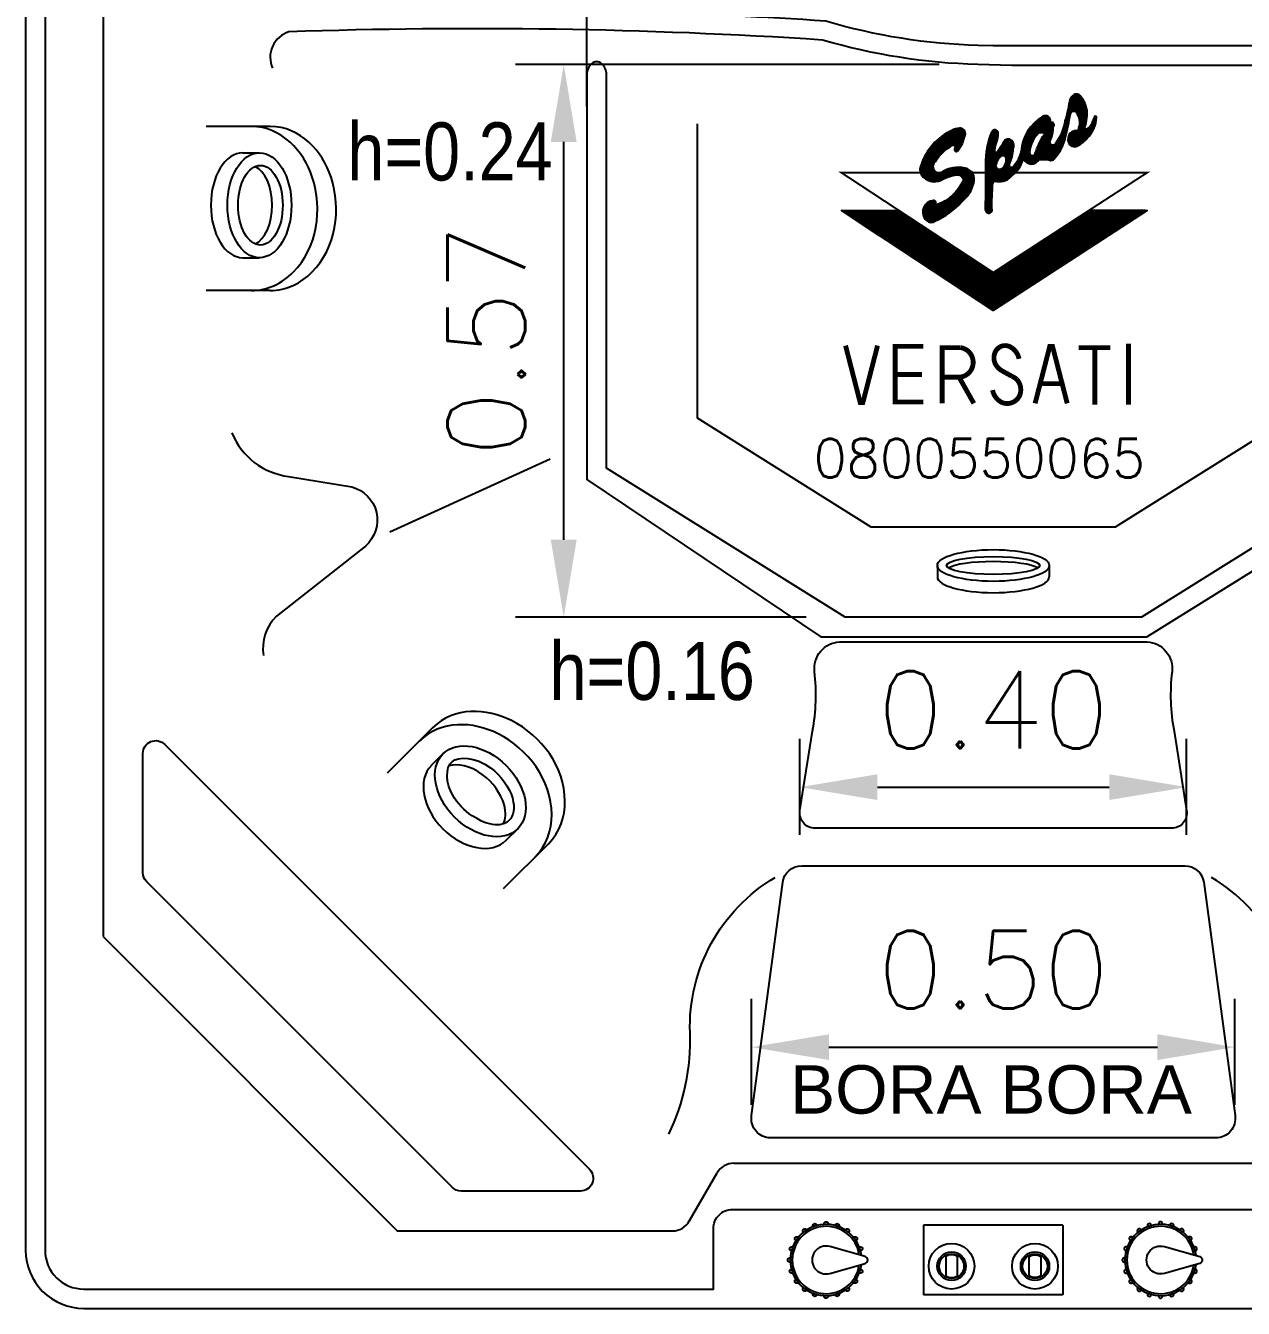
# Model space of a CAD drawing. Extents: x 6.27 to 9.01, y 0.21 to 4.87.
# Drawn here: x 6.656 to 7.915, y 2.198 to 3.523 of the extents above; entities that cross this region are included whole.
import ezdxf

# ---------------------------------------------------------------- set-up
doc = ezdxf.new("R2010")
doc.units = 0
doc.header["$MEASUREMENT"] = 0
doc.layers.get('0').update_dxf_attribs({"linetype": 'CONTINUOUS'})
doc.layers.get('DEFPOINTS').update_dxf_attribs({"linetype": 'CONTINUOUS'})
for name, color, linetype in [('COTAS', 1, 'CONTINUOUS'), ('LOGO', 7, 'CONTINUOUS'), ('SPA-BORA-BORA', 7, 'CONTINUOUS')]:
    doc.layers.add(name, color=color, linetype=linetype)
doc.styles.add('COTA', font='ROMANS.SHX', dxfattribs={"height": 0.08})
doc.dimstyles.new('COTA', dxfattribs={"dimtxt": 0.04, "dimasz": 0.08, "dimexe": 0.05, "dimexo": 0.04, "dimgap": 0.04, "dimtad": 1, "dimzin": 0, "dimtxsty": 'COTA', "dimcen": 0.05, "dimclrd": 256, "dimclre": 256, "dimclrt": 7, "dimaunit": 1, "dimazin": 3, "dimtfac": 1, "dimtix": 1, "dimtofl": 0, "dimtmove": 0, "dimatfit": 3, "dimtolj": 1, "dimtzin": 0})

# ---------------------------------------------------------------- blocks, each defined once
blk = doc.blocks.new('LOGO-SPA')
at = {"layer": 'LOGO'}
for p, q in [((0.0822, 0.3447), (0.0991, 0.3447)), ((0.0824, 0.3457), (0.0987, 0.3457)), ((0.0825, 0.3467), (0.0982, 0.3467)), ((0.0827, 0.3477), (0.0977, 0.3477)), ((0.0829, 0.3487), (0.0972, 0.3487)), ((0.0832, 0.3497), (0.0965, 0.3497)), ((0.0837, 0.3507), (0.0959, 0.3507)), ((0.0843, 0.3517), (0.0952, 0.3517)), ((0.0851, 0.3527), (0.0946, 0.3527)), ((0.0862, 0.3537), (0.0938, 0.3537)), ((0.0877, 0.3547), (0.0925, 0.3547)), ((0.0543, 0.3317), (0.0612, 0.3317)), ((0.0562, 0.3327), (0.0594, 0.3327)), ((0.0793, 0.3317), (0.0832, 0.3317)), ((0.0796, 0.3327), (0.0834, 0.3327)), ((0.0799, 0.3337), (0.0837, 0.3337)), ((0.0801, 0.3347), (0.0838, 0.3347)), ((0.0804, 0.3357), (0.0841, 0.3357)), ((0.0806, 0.3367), (0.0847, 0.3367)), ((0.0808, 0.3377), (0.1009, 0.3377)), ((0.081, 0.3387), (0.1008, 0.3387)), ((0.0813, 0.3397), (0.1006, 0.3397)), ((0.0815, 0.3407), (0.1004, 0.3407)), ((0.0817, 0.3417), (0.1001, 0.3417)), ((0.0818, 0.3427), (0.0998, 0.3427)), ((0.082, 0.3437), (0.0995, 0.3437)), ((0.0893, 0.3367), (0.101, 0.3367)), ((0.09, 0.3357), (0.101, 0.3357)), ((0.0907, 0.3347), (0.101, 0.3347)), ((0.0912, 0.3337), (0.101, 0.3337)), ((0.0917, 0.3327), (0.1009, 0.3327)), ((0.092, 0.3317), (0.1008, 0.3317)), ((0.1085, 0.3317), (0.1107, 0.3317)), ((0.0407, 0.3187), (0.066, 0.3187)), ((0.0414, 0.3197), (0.066, 0.3197)), ((0.0422, 0.3207), (0.0661, 0.3207)), ((0.0429, 0.3217), (0.0662, 0.3217)), ((0.0438, 0.3227), (0.0668, 0.3227)), ((0.0447, 0.3237), (0.0669, 0.3237)), ((0.0456, 0.3247), (0.0666, 0.3247)), ((0.0466, 0.3257), (0.0655, 0.3257)), ((0.0477, 0.3267), (0.0632, 0.3267)), ((0.0488, 0.3277), (0.0632, 0.3277)), ((0.05, 0.3287), (0.063, 0.3287)), ((0.0513, 0.3297), (0.0627, 0.3297)), ((0.0527, 0.3307), (0.0621, 0.3307)), ((0.0759, 0.3187), (0.0805, 0.3187)), ((0.0762, 0.3197), (0.0807, 0.3197)), ((0.0765, 0.3207), (0.0809, 0.3207)), ((0.0768, 0.3217), (0.0812, 0.3217)), ((0.0771, 0.3227), (0.0814, 0.3227)), ((0.0773, 0.3237), (0.0816, 0.3237)), ((0.0776, 0.3247), (0.0818, 0.3247)), ((0.0778, 0.3257), (0.082, 0.3257)), ((0.078, 0.3267), (0.0822, 0.3267)), ((0.0781, 0.3277), (0.0824, 0.3277)), ((0.0784, 0.3287), (0.0826, 0.3287)), ((0.0787, 0.3297), (0.0828, 0.3297)), ((0.079, 0.3307), (0.083, 0.3307)), ((0.092, 0.3187), (0.1074, 0.3187)), ((0.0923, 0.3207), (0.0987, 0.3207)), ((0.0923, 0.3197), (0.0984, 0.3197)), ((0.0924, 0.3307), (0.1007, 0.3307)), ((0.0925, 0.3217), (0.099, 0.3217)), ((0.0926, 0.3297), (0.1006, 0.3297)), ((0.0928, 0.3287), (0.1005, 0.3287)), ((0.0928, 0.3227), (0.0993, 0.3227)), ((0.0929, 0.3277), (0.1004, 0.3277)), ((0.0929, 0.3237), (0.0995, 0.3237)), ((0.093, 0.3267), (0.1002, 0.3267)), ((0.093, 0.3257), (0.1, 0.3257)), ((0.093, 0.3247), (0.0998, 0.3247)), ((0.1011, 0.3197), (0.1079, 0.3197)), ((0.1025, 0.3207), (0.1084, 0.3207)), ((0.1036, 0.3217), (0.1088, 0.3217)), ((0.1045, 0.3227), (0.1091, 0.3227)), ((0.1052, 0.3237), (0.1094, 0.3237)), ((0.1057, 0.3247), (0.1097, 0.3247)), ((0.1061, 0.3257), (0.11, 0.3257)), ((0.1065, 0.3267), (0.1102, 0.3267)), ((0.1069, 0.3277), (0.1104, 0.3277)), ((0.1074, 0.3287), (0.1106, 0.3287)), ((0.1079, 0.3297), (0.1107, 0.3297)), ((0.1084, 0.3307), (0.1108, 0.3307)), ((-0.047, 0.3055), (-0.0443, 0.3047)), ((-0.046, 0.3062), (-0.0432, 0.3054)), ((-0.045, 0.3069), (-0.0421, 0.3061)), ((-0.044, 0.3076), (-0.041, 0.3067)), ((-0.043, 0.3083), (-0.0397, 0.3074)), ((-0.0419, 0.309), (-0.0376, 0.3078)), ((-0.0408, 0.3097), (-0.0327, 0.3073)), ((-0.0396, 0.3103), (-0.0323, 0.3082)), ((-0.0384, 0.311), (-0.032, 0.3091)), ((-0.0372, 0.3116), (-0.0317, 0.31)), ((-0.0358, 0.3122), (-0.0314, 0.3109)), ((-0.0344, 0.3128), (-0.0311, 0.3119)), ((-0.0327, 0.3133), (-0.0309, 0.3128)), ((-0.0012, 0.3057), (0.0076, 0.3057)), ((-0.001, 0.3067), (0.0079, 0.3067)), ((-0.0007, 0.3077), (0.0082, 0.3077)), ((-0.0004, 0.3087), (0.0085, 0.3087)), ((-0.0001, 0.3097), (0.0087, 0.3097)), ((0.0003, 0.3107), (0.0088, 0.3107)), ((0.0006, 0.3117), (0.009, 0.3117)), ((0.001, 0.3127), (0.009, 0.3127)), ((0.0013, 0.3137), (0.0091, 0.3137)), ((0.0017, 0.3147), (0.0091, 0.3147)), ((0.0021, 0.3157), (0.009, 0.3157)), ((0.0026, 0.3167), (0.0086, 0.3167)), ((0.0035, 0.3177), (0.0076, 0.3177)), ((0.0146, 0.3057), (0.0243, 0.3057)), ((0.0152, 0.3067), (0.0236, 0.3067)), ((0.0161, 0.3077), (0.0227, 0.3077)), ((0.0181, 0.3087), (0.0207, 0.3087)), ((0.0345, 0.3057), (0.0442, 0.3057)), ((0.0348, 0.3067), (0.0447, 0.3067)), ((0.0352, 0.3077), (0.0453, 0.3077)), ((0.0355, 0.3087), (0.0459, 0.3087)), ((0.0359, 0.3097), (0.0465, 0.3097)), ((0.0363, 0.3107), (0.0472, 0.3107)), ((0.0367, 0.3117), (0.048, 0.3117)), ((0.0372, 0.3127), (0.0488, 0.3127)), ((0.0377, 0.3137), (0.0497, 0.3137)), ((0.0382, 0.3147), (0.0507, 0.3147)), ((0.0388, 0.3157), (0.0655, 0.3157)), ((0.0394, 0.3167), (0.0657, 0.3167)), ((0.04, 0.3177), (0.0658, 0.3177)), ((0.0522, 0.3057), (0.0626, 0.3057)), ((0.0527, 0.3067), (0.0627, 0.3067)), ((0.0533, 0.3077), (0.0631, 0.3077)), ((0.0538, 0.3087), (0.0635, 0.3087)), ((0.0543, 0.3097), (0.0639, 0.3097)), ((0.0549, 0.3107), (0.0643, 0.3107)), ((0.0555, 0.3117), (0.0646, 0.3117)), ((0.0561, 0.3127), (0.0649, 0.3127)), ((0.0567, 0.3137), (0.0651, 0.3137)), ((0.0569, 0.3147), (0.0653, 0.3147)), ((0.0695, 0.3057), (0.0773, 0.3057)), ((0.0702, 0.3067), (0.0777, 0.3067)), ((0.0708, 0.3077), (0.078, 0.3077)), ((0.0714, 0.3087), (0.0782, 0.3087)), ((0.0719, 0.3097), (0.0785, 0.3097)), ((0.0725, 0.3107), (0.0788, 0.3107)), ((0.073, 0.3117), (0.079, 0.3117)), ((0.0735, 0.3127), (0.0792, 0.3127)), ((0.0739, 0.3137), (0.0794, 0.3137)), ((0.0744, 0.3147), (0.0796, 0.3147)), ((0.0748, 0.3157), (0.0799, 0.3157)), ((0.0752, 0.3167), (0.0801, 0.3167)), ((0.0756, 0.3177), (0.0803, 0.3177)), ((0.0811, 0.3087), (0.1001, 0.3087)), ((0.0811, 0.3077), (0.0992, 0.3077)), ((0.0812, 0.3097), (0.1009, 0.3097)), ((0.0813, 0.3107), (0.1018, 0.3107)), ((0.0813, 0.3067), (0.0982, 0.3067)), ((0.0816, 0.3117), (0.1028, 0.3117)), ((0.0816, 0.3057), (0.0971, 0.3057)), ((0.082, 0.3127), (0.1036, 0.3127)), ((0.0826, 0.3137), (0.1044, 0.3137)), ((0.0834, 0.3147), (0.1051, 0.3147)), ((0.0845, 0.3157), (0.1057, 0.3157)), ((0.0862, 0.3167), (0.1064, 0.3167)), ((0.0912, 0.3177), (0.1069, 0.3177)), ((-0.0592, 0.2921), (-0.0581, 0.2917)), ((-0.0587, 0.2929), (-0.0574, 0.2925)), ((-0.0581, 0.2937), (-0.0568, 0.2934)), ((-0.0575, 0.2946), (-0.0561, 0.2942)), ((-0.0569, 0.2954), (-0.0554, 0.295)), ((-0.0563, 0.2962), (-0.0547, 0.2958)), ((-0.0556, 0.297), (-0.054, 0.2965)), ((-0.0549, 0.2978), (-0.0532, 0.2973)), ((-0.0543, 0.2986), (-0.0525, 0.2981)), ((-0.0535, 0.2994), (-0.0517, 0.2989)), ((-0.0528, 0.3002), (-0.0508, 0.2996)), ((-0.052, 0.301), (-0.05, 0.3004)), ((-0.0513, 0.3017), (-0.0491, 0.3011)), ((-0.0505, 0.3025), (-0.0482, 0.3018)), ((-0.0496, 0.3033), (-0.0473, 0.3026)), ((-0.0488, 0.304), (-0.0463, 0.3033)), ((-0.0479, 0.3047), (-0.0453, 0.304)), ((-0.0038, 0.2917), (0.0236, 0.2917)), ((-0.0037, 0.2927), (0.0238, 0.2927)), ((-0.0035, 0.2937), (0.024, 0.2937)), ((-0.0034, 0.2947), (0.0058, 0.2947)), ((-0.0033, 0.2957), (0.0057, 0.2957)), ((-0.0031, 0.2967), (0.0057, 0.2967)), ((-0.003, 0.2977), (0.0057, 0.2977)), ((-0.0028, 0.2987), (0.0058, 0.2987)), ((-0.0026, 0.2997), (0.0059, 0.2997)), ((-0.0024, 0.3007), (0.0061, 0.3007)), ((-0.0022, 0.3017), (0.0063, 0.3017)), ((-0.002, 0.3027), (0.0065, 0.3027)), ((-0.0017, 0.3037), (0.0068, 0.3037)), ((-0.0015, 0.3047), (0.0072, 0.3047)), ((0.0075, 0.2947), (0.0242, 0.2947)), ((0.0081, 0.2957), (0.0243, 0.2957)), ((0.0089, 0.2967), (0.0245, 0.2967)), ((0.0096, 0.2977), (0.0246, 0.2977)), ((0.0104, 0.2987), (0.0247, 0.2987)), ((0.011, 0.2997), (0.0251, 0.2997)), ((0.0117, 0.3007), (0.0253, 0.3007)), ((0.0123, 0.3017), (0.0253, 0.3017)), ((0.0129, 0.3027), (0.0253, 0.3027)), ((0.0135, 0.3037), (0.0251, 0.3037)), ((0.014, 0.3047), (0.0248, 0.3047)), ((0.0313, 0.2917), (0.0697, 0.2917)), ((0.0317, 0.2927), (0.0422, 0.2927)), ((0.032, 0.2937), (0.0417, 0.2937)), ((0.0323, 0.2947), (0.0416, 0.2947)), ((0.0326, 0.2957), (0.0416, 0.2957)), ((0.0328, 0.2967), (0.0417, 0.2967)), ((0.0329, 0.2977), (0.0418, 0.2977)), ((0.033, 0.2987), (0.042, 0.2987)), ((0.0332, 0.2997), (0.0422, 0.2997)), ((0.0333, 0.3007), (0.0425, 0.3007)), ((0.0335, 0.3017), (0.0427, 0.3017)), ((0.0337, 0.3027), (0.043, 0.3027)), ((0.034, 0.3037), (0.0434, 0.3037)), ((0.0342, 0.3047), (0.0438, 0.3047)), ((0.0466, 0.2927), (0.0705, 0.2927)), ((0.0472, 0.2937), (0.0712, 0.2937)), ((0.0475, 0.2947), (0.0719, 0.2947)), ((0.0479, 0.2957), (0.0725, 0.2957)), ((0.0483, 0.2967), (0.0731, 0.2967)), ((0.0487, 0.2977), (0.0737, 0.2977)), ((0.0491, 0.2987), (0.0743, 0.2987)), ((0.0495, 0.2997), (0.0748, 0.2997)), ((0.0499, 0.3007), (0.0753, 0.3007)), ((0.0503, 0.3017), (0.0757, 0.3017)), ((0.0508, 0.3027), (0.0762, 0.3027)), ((0.0513, 0.3037), (0.0633, 0.3037)), ((0.0517, 0.3047), (0.0627, 0.3047)), ((0.0681, 0.3037), (0.0766, 0.3037)), ((0.0689, 0.3047), (0.077, 0.3047)), ((0.082, 0.3047), (0.0959, 0.3047)), ((0.0826, 0.3037), (0.0945, 0.3037)), ((0.0835, 0.3027), (0.0929, 0.3027)), ((0.085, 0.3017), (0.0911, 0.3017)), ((-0.0656, 0.2789), (-0.0636, 0.2784)), ((-0.0652, 0.2798), (-0.0637, 0.2794)), ((-0.0649, 0.2807), (-0.0637, 0.2804)), ((-0.0645, 0.2816), (-0.0636, 0.2814)), ((-0.0642, 0.2825), (-0.0635, 0.2823)), ((-0.0638, 0.2834), (-0.0633, 0.2832)), ((-0.0634, 0.2843), (-0.063, 0.2842)), ((-0.063, 0.2852), (-0.0626, 0.2851)), ((-0.0626, 0.2861), (-0.0622, 0.2859)), ((-0.0622, 0.2869), (-0.0617, 0.2868)), ((-0.0617, 0.2878), (-0.0611, 0.2876)), ((-0.0613, 0.2887), (-0.0605, 0.2884)), ((-0.0608, 0.2895), (-0.0599, 0.2893)), ((-0.0603, 0.2904), (-0.0593, 0.2901)), ((-0.0598, 0.2912), (-0.0587, 0.2909)), ((-0.0041, 0.2867), (0.0083, 0.2867)), ((-0.0041, 0.2857), (0.0078, 0.2857)), ((-0.0041, 0.2847), (0.0075, 0.2847)), ((-0.0041, 0.2837), (0.0073, 0.2837)), ((-0.0041, 0.2827), (0.0071, 0.2827)), ((-0.0041, 0.2817), (0.0068, 0.2817)), ((-0.0041, 0.2807), (0.0067, 0.2807)), ((-0.0041, 0.2797), (0.007, 0.2797)), ((-0.0041, 0.2787), (0.0075, 0.2787)), ((-0.004, 0.2887), (0.0096, 0.2887)), ((-0.004, 0.2877), (0.0088, 0.2877)), ((-0.0039, 0.2897), (0.0104, 0.2897)), ((-0.0038, 0.2907), (0.0116, 0.2907)), ((0.0133, 0.2787), (0.0306, 0.2787)), ((0.0146, 0.2797), (0.0312, 0.2797)), ((0.0155, 0.2807), (0.0209, 0.2807)), ((0.0161, 0.2817), (0.0206, 0.2817)), ((0.0165, 0.2827), (0.0207, 0.2827)), ((0.0168, 0.2907), (0.0234, 0.2907)), ((0.0168, 0.2837), (0.0211, 0.2837)), ((0.017, 0.2847), (0.0215, 0.2847)), ((0.0171, 0.2897), (0.0231, 0.2897)), ((0.0171, 0.2857), (0.0218, 0.2857)), ((0.0172, 0.2887), (0.0228, 0.2887)), ((0.0172, 0.2877), (0.0225, 0.2877)), ((0.0172, 0.2867), (0.0222, 0.2867)), ((0.0252, 0.2807), (0.0318, 0.2807)), ((0.026, 0.2817), (0.0324, 0.2817)), ((0.0267, 0.2827), (0.0328, 0.2827)), ((0.0273, 0.2837), (0.0333, 0.2837)), ((0.0279, 0.2847), (0.0337, 0.2847)), ((0.0285, 0.2857), (0.0341, 0.2857)), ((0.0291, 0.2867), (0.0344, 0.2867)), ((0.0296, 0.2877), (0.0666, 0.2877)), ((0.0301, 0.2887), (0.0676, 0.2887)), ((0.0305, 0.2897), (0.0681, 0.2897)), ((0.0309, 0.2907), (0.0689, 0.2907)), ((0.0364, 0.2867), (0.0509, 0.2867)), ((0.0372, 0.2857), (0.0498, 0.2857)), ((0.0383, 0.2847), (0.0485, 0.2847)), ((0.04, 0.2837), (0.0468, 0.2837)), ((-0.066, 0.2771), (-0.0632, 0.2762)), ((-0.066, 0.2761), (-0.0629, 0.2751)), ((-0.0659, 0.278), (-0.0635, 0.2773)), ((-0.0658, 0.275), (-0.0624, 0.274)), ((-0.0653, 0.2738), (-0.0617, 0.2728)), ((-0.0641, 0.2725), (-0.0608, 0.2715)), ((-0.061, 0.2706), (-0.0594, 0.2701)), ((-0.0269, 0.2746), (-0.0267, 0.2746)), ((-0.0256, 0.2736), (-0.0235, 0.2736)), ((-0.0247, 0.2726), (-0.0221, 0.2726)), ((-0.024, 0.2716), (-0.0212, 0.2716)), ((-0.0235, 0.2706), (-0.0206, 0.2706)), ((-0.0231, 0.2696), (-0.0201, 0.2696)), ((-0.0228, 0.2686), (-0.0198, 0.2686)), ((-0.0226, 0.2676), (-0.0197, 0.2676)), ((-0.0225, 0.2666), (-0.0197, 0.2666)), ((-0.0225, 0.2656), (-0.0198, 0.2656)), ((-0.0041, 0.2777), (0.0299, 0.2777)), ((-0.0041, 0.2767), (0.0292, 0.2767)), ((-0.0041, 0.2757), (0.0284, 0.2757)), ((-0.0041, 0.2747), (0.0275, 0.2747)), ((-0.0041, 0.2737), (0.0265, 0.2737)), ((-0.0041, 0.2727), (0.0255, 0.2727)), ((-0.0041, 0.2717), (0.0243, 0.2717)), ((-0.0041, 0.2707), (0.0232, 0.2707)), ((-0.0041, 0.2697), (0.0223, 0.2697)), ((-0.0041, 0.2687), (0.0212, 0.2687)), ((-0.0041, 0.2677), (0.0198, 0.2677)), ((-0.0041, 0.2667), (0.0181, 0.2667)), ((-0.0041, 0.2657), (0.0158, 0.2657)), ((-0.0299, 0.2526), (-0.0259, 0.2526)), ((-0.0291, 0.2536), (-0.0251, 0.2536)), ((-0.0284, 0.2546), (-0.0244, 0.2546)), ((-0.0276, 0.2556), (-0.0238, 0.2556)), ((-0.0269, 0.2566), (-0.0232, 0.2566)), ((-0.0263, 0.2576), (-0.0227, 0.2576)), ((-0.0257, 0.2586), (-0.0222, 0.2586)), ((-0.0251, 0.2596), (-0.0217, 0.2596)), ((-0.0245, 0.2606), (-0.0213, 0.2606)), ((-0.024, 0.2616), (-0.021, 0.2616)), ((-0.0235, 0.2626), (-0.0206, 0.2626)), ((-0.023, 0.2636), (-0.0203, 0.2636)), ((-0.0226, 0.2646), (-0.0201, 0.2646)), ((-0.0042, 0.2567), (0.0031, 0.2567)), ((-0.0042, 0.2557), (0.003, 0.2557)), ((-0.0042, 0.2547), (0.0029, 0.2547)), ((-0.0042, 0.2537), (0.0029, 0.2537)), ((-0.0042, 0.2527), (0.0028, 0.2527)), ((-0.0041, 0.2647), (0.0044, 0.2647)), ((-0.0041, 0.2637), (0.0038, 0.2637)), ((-0.0041, 0.2627), (0.0036, 0.2627)), ((-0.0041, 0.2617), (0.0035, 0.2617)), ((-0.0041, 0.2607), (0.0034, 0.2607)), ((-0.0041, 0.2597), (0.0033, 0.2597)), ((-0.0041, 0.2587), (0.0032, 0.2587)), ((-0.0041, 0.2577), (0.0031, 0.2577)), ((-0.0619, 0.2389), (-0.0586, 0.2389)), ((-0.0605, 0.2399), (-0.0592, 0.2399)), ((-0.0476, 0.2388), (-0.0401, 0.2387)), ((-0.0456, 0.2398), (-0.0389, 0.2397)), ((-0.0439, 0.2407), (-0.0378, 0.2407)), ((-0.0422, 0.2417), (-0.0367, 0.2417)), ((-0.0407, 0.2427), (-0.0356, 0.2427)), ((-0.0393, 0.2437), (-0.0346, 0.2437)), ((-0.038, 0.2447), (-0.0336, 0.2447)), ((-0.0368, 0.2457), (-0.0327, 0.2457)), ((-0.0356, 0.2467), (-0.0318, 0.2467)), ((-0.0346, 0.2477), (-0.0307, 0.2476)), ((-0.0335, 0.2487), (-0.0296, 0.2486)), ((-0.0325, 0.2497), (-0.0285, 0.2496)), ((-0.0316, 0.2506), (-0.0275, 0.2506)), ((-0.0307, 0.2516), (-0.0267, 0.2516)), ((-0.0044, 0.2407), (0.0026, 0.2407)), ((-0.0044, 0.2397), (0.0026, 0.2397)), ((-0.0044, 0.2387), (0.0026, 0.2387)), ((-0.0043, 0.2477), (0.0026, 0.2477)), ((-0.0043, 0.2467), (0.0026, 0.2467)), ((-0.0043, 0.2457), (0.0026, 0.2457)), ((-0.0043, 0.2447), (0.0026, 0.2447)), ((-0.0043, 0.2437), (0.0026, 0.2437)), ((-0.0043, 0.2427), (0.0026, 0.2427)), ((-0.0043, 0.2417), (0.0026, 0.2417)), ((-0.0042, 0.2517), (0.0027, 0.2517)), ((-0.0042, 0.2507), (0.0027, 0.2507)), ((-0.0042, 0.2497), (0.0027, 0.2497)), ((-0.0042, 0.2487), (0.0026, 0.2487)), ((-0.0642, 0.2339), (-0.047, 0.2338)), ((-0.0642, 0.2329), (-0.0486, 0.2328)), ((-0.064, 0.2349), (-0.0455, 0.2348)), ((-0.064, 0.2319), (-0.0502, 0.2318)), ((-0.0638, 0.2359), (-0.044, 0.2357)), ((-0.0637, 0.2309), (-0.052, 0.2308)), ((-0.0634, 0.2369), (-0.0559, 0.2368)), ((-0.0632, 0.2299), (-0.0539, 0.2298)), ((-0.0627, 0.2379), (-0.0577, 0.2378)), ((-0.0625, 0.2289), (-0.056, 0.2288)), ((-0.0616, 0.2279), (-0.058, 0.2278)), ((-0.0523, 0.2368), (-0.0427, 0.2367)), ((-0.0498, 0.2378), (-0.0414, 0.2377)), ((-0.0044, 0.2377), (0.0027, 0.2377)), ((-0.0044, 0.2367), (0.0027, 0.2367)), ((-0.0044, 0.2357), (0.0027, 0.2357)), ((-0.004, 0.2347), (0.0027, 0.2347)), ((-0.0034, 0.2337), (0.0023, 0.2337)), ((-0.002, 0.2327), (0.0012, 0.2327))]:
    blk.add_line(p, q, dxfattribs=at)
for points in [[(0.0661, 0.3216, 0.727378), (0.0643, 0.3258, -0.469018), (0.0631, 0.327, 0.613485), (0.055, 0.3321, 0.243521), (0.0328, 0.2961, -0.104715), (0.0247, 0.2799, -0.779243), (0.0208, 0.2829, 0.081789), (0.0247, 0.2985, 0.303549), (0.0232, 0.3072, 0.515712), (0.0148, 0.306, -0.049577), (0.0076, 0.2949, -0.933155), (0.0058, 0.2949, -0.099103), (0.007, 0.3042, 0.118143), (0.0091, 0.3156, 0.672668), (0.0025, 0.3165, 0.103339), (-0.0041, 0.2823, -0.006334), (-0.0044, 0.2365, 0.425765), (-0.0002, 0.2323, 0.372026), (0.0028, 0.235, -0.040509), (0.0037, 0.2632, -0.56318), (0.0076, 0.265, 0.265367), (0.0235, 0.271, 0.177196), (0.0352, 0.2895, 0.569602), (0.049, 0.2851, 0.154183), (0.0577, 0.2974, 0.263932), (0.0604, 0.2881, 0.545347), (0.0682, 0.2899, 0.121867), (0.0787, 0.3106, 0.005542), (0.0838, 0.3346, -0.709718), (0.0895, 0.3364, -0.241829), (0.0922, 0.3205, -0.51419), (0.0895, 0.3172, 0.226472), (0.0835, 0.3148, 0.287367), (0.0817, 0.3052, 0.439155), (0.091, 0.3016, 0.113867), (0.1009, 0.3097, 0.183689), (0.1108, 0.331, 1.218479), (0.1084, 0.3307, 0.022724), (0.1063, 0.3262, -0.265537), (0.0979, 0.3184, 0.101888), (0.1009, 0.3379, 0.130246), (0.0949, 0.352, 0.445595), (0.0877, 0.3547, 0.241653), (0.0826, 0.3475, -0.04029), (0.0781, 0.3276, -0.119047), (0.0679, 0.3034, -0.825358), (0.0628, 0.307, 0.101586)], [(-0.0273, 0.2656, -0.199378), (-0.054, 0.241, -0.637752), (-0.0555, 0.2425, 0.5729), (-0.0578, 0.2453, 0.665509), (-0.0651, 0.2248, 0.39201), (-0.0558, 0.2242, 0.107078), (-0.0285, 0.244, 0.164526), (-0.0162, 0.2632, 0.451027), (-0.0252, 0.2788, 0.193714), (-0.0495, 0.2743, -0.323872), (-0.0558, 0.2752, -0.424325), (-0.0558, 0.2857, -0.120385), (-0.0381, 0.3024, -0.819668), (-0.0357, 0.2994, 1.059423), (-0.0327, 0.2967, 0.12098), (-0.0252, 0.3129, 0.569153), (-0.0309, 0.3201, 0.077005), (-0.039, 0.3177, 0.2031), (-0.0706, 0.2823, 0.32805), (-0.0684, 0.2694, 0.3621), (-0.0474, 0.2677, -0.063783), (-0.0339, 0.2719, -0.502068)], [(-0.0266, 0.2654, -0.19997), (-0.0537, 0.2403, -0.637752), (-0.0561, 0.2428, 0.581322), (-0.0577, 0.2446, 0.667721), (-0.0646, 0.2253, 0.397647), (-0.0561, 0.2248, 0.107586), (-0.029, 0.2445, 0.165177), (-0.0169, 0.2634, 0.451779), (-0.0253, 0.2781, 0.193938), (-0.0491, 0.2737, -0.325222), (-0.0563, 0.2747, -0.421224), (-0.0563, 0.2861, -0.120058), (-0.0384, 0.3031, -0.828301), (-0.0352, 0.299, 1.070379), (-0.0332, 0.2972, 0.121419), (-0.0259, 0.3131, 0.573428), (-0.0308, 0.3194, 0.077005), (-0.0387, 0.3171, 0.203321), (-0.0699, 0.282, 0.329382), (-0.0679, 0.2699, 0.363333), (-0.0478, 0.2684, -0.064097), (-0.034, 0.2726, -0.507708)], [(-0.0256, 0.2651, -0.200715), (-0.0534, 0.2394, -0.637752), (-0.0571, 0.2431, 0.623695), (-0.0576, 0.2436, 0.672264), (-0.0639, 0.226, 0.407488), (-0.0567, 0.2257, 0.108338), (-0.0297, 0.2453, 0.166126), (-0.0178, 0.2637, 0.452961), (-0.0255, 0.2771, 0.194238), (-0.0486, 0.2728, -0.326764), (-0.057, 0.274, -0.417602), (-0.0571, 0.2867, -0.119631), (-0.0389, 0.3039, -0.838367), (-0.0345, 0.2983, 1.120116), (-0.034, 0.2978, 0.12211), (-0.0268, 0.3134, 0.581449), (-0.0307, 0.3184, 0.077005), (-0.0383, 0.3162, 0.203646), (-0.069, 0.2816, 0.331487), (-0.0673, 0.2706, 0.365173), (-0.0483, 0.2692, -0.064534), (-0.0342, 0.2736, -0.514079)], [(-0.0327, 0.3009, 0.099813), (-0.0276, 0.3136, 0.590613), (-0.0305, 0.3177, 0.077005), (-0.0379, 0.3155, 0.203919), (-0.0683, 0.2813, 0.333394), (-0.0667, 0.2711, 0.366734), (-0.0487, 0.2699, -0.064877), (-0.0343, 0.2743, -0.518201), (-0.0249, 0.2649, -0.201247), (-0.0531, 0.2387, -0.582728), (-0.058, 0.2428, 0.656931), (-0.0633, 0.2266, 0.417615), (-0.0571, 0.2263, 0.108973), (-0.0302, 0.2458, 0.166911), (-0.0186, 0.2639, 0.454023), (-0.0257, 0.2763, 0.194468), (-0.0482, 0.2721, -0.327776), (-0.0575, 0.2734, -0.415192), (-0.0577, 0.2872, -0.119318), (-0.0393, 0.3046, -0.55581), (-0.0327, 0.3009, -0.55581)], [(-0.0325, 0.302, 0.092371), (-0.028, 0.3138, 0.597183), (-0.0305, 0.3173, 0.077005), (-0.0377, 0.3151, 0.20407), (-0.0679, 0.2811, 0.334509), (-0.0664, 0.2714, 0.367602), (-0.0489, 0.2702, -0.065058), (-0.0344, 0.2747, -0.520132), (-0.0245, 0.2648, -0.201512), (-0.053, 0.2383, -0.53867), (-0.0584, 0.2423, 0.637733), (-0.063, 0.2269, 0.424194), (-0.0573, 0.2267, 0.109326), (-0.0305, 0.2461, 0.16734), (-0.019, 0.264, 0.45464), (-0.0258, 0.276, 0.194588), (-0.048, 0.2718, -0.328255), (-0.0578, 0.2731, -0.414045), (-0.058, 0.2875, -0.11916), (-0.0395, 0.305, -0.482283)], [(-0.0324, 0.303, 0.085954), (-0.0284, 0.3139, 0.606908), (-0.0304, 0.3168, 0.077005), (-0.0376, 0.3147, 0.204244), (-0.0675, 0.281, 0.335863), (-0.0661, 0.2717, 0.368617), (-0.0491, 0.2706, -0.065262), (-0.0344, 0.2752, -0.522126), (-0.0241, 0.2646, -0.201796), (-0.0528, 0.2379, -0.498907), (-0.0589, 0.2418, 0.617317), (-0.0627, 0.2272, 0.432972), (-0.0576, 0.227, 0.109741), (-0.0308, 0.2464, 0.167834), (-0.0194, 0.2641, 0.455385), (-0.0258, 0.2755, 0.194721), (-0.0478, 0.2714, -0.328754), (-0.0581, 0.2728, -0.412849), (-0.0584, 0.2878, -0.118989), (-0.0397, 0.3054, -0.426685)], [(-0.0534, 0.2695, -0.155849), (-0.0587, 0.2721, -0.410608), (-0.0591, 0.2884, -0.118649), (-0.0401, 0.3062, -0.349626), (-0.0325, 0.3048, 0.075612), (-0.0293, 0.3142, 0.645853), (-0.0303, 0.3159, 0.077005), (-0.0372, 0.3139, 0.204631), (-0.0667, 0.2806, 0.339125), (-0.0655, 0.2724, 0.272603), (-0.0534, 0.2695)], [(-0.0558, 0.2696, -0.097762), (-0.0591, 0.2717, -0.409457), (-0.0595, 0.2887, -0.118465), (-0.0404, 0.3067, -0.317937), (-0.0326, 0.3057, 0.070925), (-0.0298, 0.3145, 0.710967), (-0.0302, 0.3154, 0.077005), (-0.0369, 0.3134, 0.204869), (-0.0662, 0.2804, 0.341329), (-0.0651, 0.2728, 0.221931)], [(-0.0576, 0.27, -0.053368), (-0.0594, 0.2714, -0.408534), (-0.0599, 0.289, -0.118311), (-0.0406, 0.3071, -0.295063), (-0.0328, 0.3065, 0.068174), (-0.0302, 0.3148, 1.428712), (-0.0302, 0.3149, 0.077005), (-0.0367, 0.313, 0.205084), (-0.0657, 0.2802, 0.343473), (-0.0648, 0.2731, 0.179866)], [(-0.0594, 0.2707, -0.011737), (-0.0598, 0.2711, -0.407665), (-0.0603, 0.2893, -0.118162), (-0.0408, 0.3075, -0.275154), (-0.033, 0.3072, 0.059736), (-0.0307, 0.3143, 0.069654), (-0.0365, 0.3125, 0.205311), (-0.0653, 0.28, 0.345903), (-0.0645, 0.2735, 0.13737)], [(-0.0594, 0.2701, -0.011737), (-0.0598, 0.2704, -0.407665), (-0.0603, 0.2886, -0.118162), (-0.0408, 0.3068, -0.275154), (-0.033, 0.3065, 0.059736), (-0.0307, 0.3137, 0.069654), (-0.0365, 0.3119, 0.205311), (-0.0653, 0.2794, 0.345903), (-0.0645, 0.2728, 0.13737)], [(0.0568, 0.3139, 0.731097), (0.0529, 0.3166, 0.222888), (0.0415, 0.2944, 0.85093), (0.0472, 0.2938, -0.057618)], [(0.0164, 0.2823, 0.126585), (0.017, 0.2899, 0.511781), (0.0135, 0.2918, 0.264487), (0.0071, 0.2825, 0.439654), (0.0091, 0.2775, 0.320479), (0.0164, 0.2823, 0.320479)], [(-0.0307, 0.2756, -0.40094), (-0.0236, 0.2645, -0.202114), (-0.0526, 0.2374, -0.460904), (-0.0593, 0.2411, 0.594202), (-0.0624, 0.2276, 0.445862), (-0.0579, 0.2275, 0.110255), (-0.0311, 0.2468, 0.168429), (-0.0199, 0.2643, 0.456338), (-0.0259, 0.275, 0.040844), (-0.0307, 0.2756, 0.040844)], [(-0.0273, 0.2746, -0.302137), (-0.023, 0.2643, -0.202442), (-0.0525, 0.2369, -0.426645), (-0.0597, 0.2404, 0.569412), (-0.0619, 0.228, 0.464748), (-0.0582, 0.228, 0.110857), (-0.0315, 0.2472, 0.169099), (-0.0204, 0.2644, 0.457488), (-0.0261, 0.2744, 0.010564)], [(-0.0269, 0.2746, -0.302137), (-0.0227, 0.2643, -0.202442), (-0.0521, 0.2369, -0.426645), (-0.0594, 0.2404, 0.569412), (-0.0616, 0.228, 0.464748), (-0.0579, 0.228, 0.110857), (-0.0312, 0.2472, 0.169099), (-0.0201, 0.2644, 0.457488), (-0.0257, 0.2744, 0.010564)]]:
    blk.add_lwpolyline(points, format="xyb", close=True, dxfattribs=at)
blk.add_lwpolyline([(-0.0475, 0.2709, -0.329293), (-0.0585, 0.2724, -0.411556), (-0.0588, 0.2881, -0.118796), (-0.0399, 0.3058, -0.379161), (-0.0324, 0.3041, 0.079789), (-0.0289, 0.3141, 0.623846), (-0.0304, 0.3163, 0.077005), (-0.0373, 0.3142, 0.204457), (-0.067, 0.2808, 0.337608), (-0.0658, 0.2721, 0.369863), (-0.0494, 0.2711, -0.065501), (-0.0345, 0.2757)], format="xyb", dxfattribs=at)
at = {"layer": 'LOGO', "const_width": 0.002}
blk.add_lwpolyline([(0.1629, 0.274), (0.004, 0.1709), (-0.1529, 0.274)], close=True, dxfattribs=at)
at = {"layer": 'LOGO', "color": 160}
for points in [[(-0.1135, 0.2089), (-0.1529, 0.2348), (-0.0965, 0.2348)], [(-0.0965, 0.2348), (0.004, 0.1688), (0.1057, 0.2348), (0.1629, 0.2348), (0.004, 0.1317), (-0.1529, 0.2348)], [(-0.1136, 0.2095), (-0.1514, 0.2344), (-0.0973, 0.2344)], [(-0.1138, 0.2103), (-0.1496, 0.2338), (-0.0983, 0.2338)], [(-0.1139, 0.2109), (-0.148, 0.2334), (-0.0992, 0.2334)], [(-0.1141, 0.2118), (-0.146, 0.2327), (-0.1003, 0.2327)], [(-0.1142, 0.2125), (-0.1444, 0.2323), (-0.1012, 0.2323)], [(-0.1144, 0.2131), (-0.1427, 0.2318), (-0.1021, 0.2318)], [(-0.1145, 0.2135), (-0.1417, 0.2315), (-0.1027, 0.2315)], [(-0.1146, 0.2144), (-0.1397, 0.2309), (-0.1038, 0.2309)], [(-0.1147, 0.2146), (-0.1391, 0.2307), (-0.1041, 0.2307)], [(-0.1147, 0.2149), (-0.1384, 0.2305), (-0.1045, 0.2305)], [(-0.1149, 0.2156), (-0.1368, 0.23), (-0.1054, 0.23)], [(-0.1151, 0.2165), (-0.1346, 0.2293), (-0.1066, 0.2293)], [(-0.1152, 0.2173), (-0.1326, 0.2288), (-0.1077, 0.2288)], [(-0.1154, 0.2182), (-0.1304, 0.2281), (-0.1089, 0.2281)], [(-0.1156, 0.219), (-0.1285, 0.2275), (-0.11, 0.2275)], [(-0.1157, 0.2198), (-0.1266, 0.227), (-0.1111, 0.227)], [(-0.1159, 0.2207), (-0.1244, 0.2263), (-0.1123, 0.2263)], [(-0.1161, 0.2215), (-0.1225, 0.2257), (-0.1134, 0.2257)], [(0.1214, 0.2089), (0.1609, 0.2348), (0.1044, 0.2348)], [(0.1216, 0.2095), (0.1593, 0.2344), (0.1052, 0.2344)], [(0.1217, 0.2103), (0.1576, 0.2338), (0.1062, 0.2338)], [(0.1219, 0.2109), (0.156, 0.2334), (0.1071, 0.2334)], [(0.122, 0.2118), (0.1539, 0.2327), (0.1083, 0.2327)], [(0.1222, 0.2125), (0.1523, 0.2323), (0.1091, 0.2323)], [(0.1223, 0.2131), (0.1507, 0.2318), (0.11, 0.2318)], [(0.1224, 0.2135), (0.1497, 0.2315), (0.1106, 0.2315)], [(0.1226, 0.2144), (0.1476, 0.2309), (0.1117, 0.2309)], [(0.1226, 0.2146), (0.147, 0.2307), (0.1121, 0.2307)], [(0.1227, 0.2149), (0.1463, 0.2305), (0.1125, 0.2305)], [(0.1228, 0.2156), (0.1448, 0.23), (0.1133, 0.23)], [(0.123, 0.2165), (0.1425, 0.2293), (0.1146, 0.2293)], [(0.1232, 0.2173), (0.1406, 0.2288), (0.1156, 0.2288)], [(0.1234, 0.2182), (0.1384, 0.2281), (0.1169, 0.2281)], [(0.1235, 0.219), (0.1365, 0.2275), (0.1179, 0.2275)], [(0.1237, 0.2198), (0.1345, 0.227), (0.119, 0.227)], [(0.1239, 0.2207), (0.1323, 0.2263), (0.1202, 0.2263)], [(0.124, 0.2215), (0.1304, 0.2257), (0.1213, 0.2257)], [(-0.1163, 0.2223), (-0.1205, 0.2251), (-0.1144, 0.2251)], [(-0.1164, 0.2231), (-0.1186, 0.2246), (-0.1155, 0.2246)], [(-0.1165, 0.2236), (-0.1175, 0.2242), (-0.1161, 0.2242)], [(0.1242, 0.2223), (0.1285, 0.2251), (0.1224, 0.2251)], [(0.1244, 0.2231), (0.1266, 0.2246), (0.1234, 0.2246)], [(0.1245, 0.2236), (0.1254, 0.2242), (0.1241, 0.2242)]]:
    blk.add_lwpolyline(points, close=True, dxfattribs=at)
at = {"layer": 'LOGO', "color": 160, "const_width": 0.03}
blk.add_lwpolyline([(-0.1049, 0.2218), (0.004, 0.1503), (0.1133, 0.2212)], dxfattribs=at)
at = {"layer": 'LOGO', "const_width": 0.005}
for points in [[(-0.1156, 0.0954), (-0.1308, 0.0364), (-0.1335, 0.0364), (-0.1487, 0.0954)], [(-0.0682, 0.0947), (-0.0974, 0.0947), (-0.0974, 0.0371), (-0.0682, 0.0371)], [(0.0804, 0.0357), (0.0652, 0.0947), (0.0624, 0.0947), (0.0472, 0.0357)], [(0.0923, 0.0933), (0.125, 0.0933)], [(0.109, 0.0343), (0.109, 0.0933)], [(0.1437, 0.0975), (0.1437, 0.0343)], [(-0.0696, 0.0656), (-0.0974, 0.0656)], [(-0.0314, 0.0628), (-0.0161, 0.0357)], [(0.0547, 0.0561), (0.0773, 0.0561)]]:
    blk.add_lwpolyline(points, dxfattribs=at)
for points in [[(-0.0488, 0.0628), (-0.0304, 0.0628, 0.383924), (-0.0168, 0.0781, 0.374446), (-0.0299, 0.0933), (-0.0488, 0.0933), (-0.0488, 0.0357)], [(0.0032, 0.0494, 0.220736), (0.0122, 0.037, 0.081564), (0.0156, 0.0358, 0.358697), (0.0315, 0.0444, 0.276942), (0.0282, 0.0606, 0.083375), (0.0232, 0.0637), (0.0127, 0.0695, -0.093666), (0.0075, 0.0742, -0.310538), (0.0068, 0.0902, -0.398821), (0.0217, 0.094, -0.220736), (0.0306, 0.0817)]]:
    blk.add_lwpolyline(points, format="xyb", dxfattribs=at)
blk = doc.blocks.new('SPA')
at = {"layer": 'SPA-BORA-BORA'}
for p, q in [((-0.92, 0.6159), (-0.92, -0.6159)), ((-0.7472, 0.221), (-0.8135, 0.221)), ((-0.7755, 0.1939), (-0.7584, 0.1939)), ((-0.7755, 0.0854), (-0.7584, 0.0854)), ((-0.7472, 0.0516), (-0.8135, 0.0516)), ((-0.6235, -0.1976), (-0.4578, -0.1224)), ((-0.0578, -0.2325), (-0.0578, -0.2442)), ((0.0578, -0.2325), (0.0578, -0.2442)), ((-0.5795, -0.4002), (-0.6263, -0.447)), ((-0.5808, -0.4392), (-0.5687, -0.4272)), ((-0.5035, -0.5164), (-0.4915, -0.5044)), ((-0.4597, -0.5199), (-0.5066, -0.5667)), ((-0.92, -0.6159), (-0.6159, -0.92)), ((-0.3142, -0.91), (-0.2854, -0.86)), ((-0.268, -0.85), (0.268, -0.85)), ((-0.072, -0.914), (-0.072, -0.986)), ((0.072, -0.914), (-0.072, -0.914)), ((0.072, -0.914), (0.072, -0.986)), ((-0.6159, -0.92), (-0.3315, -0.92)), ((0.072, -0.986), (-0.072, -0.986))]:
    blk.add_line(p, q, dxfattribs=at)
for points in [[(-1, 0.94), (-1, -0.94, 0.414214), (-0.94, -1), (0.94, -1, 0.414214), (1, -0.94), (1, 0.94, 0.414214), (0.94, 1), (-0.94, 1, 0.414214)], [(0.2893, -0.98), (0.94, -0.98, 0.414214), (0.98, -0.94), (0.98, 0.94, 0.414214), (0.94, 0.98), (-0.94, 0.98, 0.414214), (-0.98, 0.94), (-0.98, -0.94, 0.414214), (-0.94, -0.98), (-0.2893, -0.98), (-0.2893, -0.9177, -0.414214), (-0.2693, -0.8977), (0.2693, -0.8977, -0.414214), (0.2893, -0.9177)], [(0.1587, -0.3063), (0.42, -0.1437), (0.42, 0.2572, 0.201493), (0.4149, 0.2686, 0.394291), (0.4047, 0.2686, 0.200444), (0.3997, 0.2571), (0.3997, -0.132), (0.1532, -0.286), (-0.1532, -0.286), (-0.3997, -0.132), (-0.3997, 0.2747, 0.201493), (-0.4048, 0.286, 0.394291), (-0.415, 0.286, 0.200444), (-0.42, 0.2746), (-0.42, -0.1437), (-0.1781, -0.3063)], [(0, -0.3114), (0.1589, -0.3114, -0.434244), (0.1847, -0.3422, 0.07812), (0.1869, -0.4036), (0.1998, -0.4856, -0.460768), (0.1842, -0.5039), (0, -0.5039), (-0.1842, -0.5039, -0.460768), (-0.1998, -0.4856), (-0.1869, -0.4036, 0.07812), (-0.1847, -0.3422, -0.434244), (-0.1589, -0.3114)], [(-0.4266, -0.8788), (-0.5499, -0.8788, -0.198912), (-0.5592, -0.8749), (-0.8749, -0.5592, -0.198912), (-0.8788, -0.5499), (-0.8788, -0.4266, -0.668179), (-0.8563, -0.4173), (-0.4173, -0.8563, -0.668179)], [(0, -0.5427), (0.1979, -0.5427, -0.369143), (0.2176, -0.5596), (0.2498, -0.8008, -0.460768), (0.23, -0.8239), (0, -0.8239), (-0.23, -0.8239, -0.460768), (-0.2498, -0.8008), (-0.2176, -0.5596, -0.369143), (-0.1979, -0.5427)], [(-0.1689, -0.9639), (-0.1324, -0.9535, 0.755082), (-0.1324, -0.9465), (-0.1689, -0.9361, 1.324359)], [(0.1768, -0.9361), (0.2133, -0.9465, -0.755082), (0.2133, -0.9535), (0.1768, -0.9639, -1.324359)], [(-0.0491, -0.9464), (-0.0491, -0.9664, 0.277117), (-0.0371, -0.9664), (-0.0371, -0.9464, 0.277117)], [(0.0491, -0.9464), (0.0491, -0.9664, -0.277117), (0.0371, -0.9664), (0.0371, -0.9464, -0.277117)]]:
    blk.add_lwpolyline(points, format="xyb", close=True, dxfattribs=at)
for points in [[(0.42, 0.3044), (0, 0.3044), (-0.0155, 0.3048, -0.066122), (-0.1729, 0.3299, 0.017252), (-0.5563, 0.3418, -0.297598), (-0.5873, 0.3699), (-0.5873, 0.7465, -0.414214), (-0.5473, 0.7865), (-0.0506, 0.7865)], [(0.8905, 0.285, 0.426786), (0.8744, 0.3089), (0.7918, 0.323, 0.101663), (0.7798, 0.3226, -0.067545), (0.3997, 0.284), (0.0193, 0.284), (-0.016, 0.2851, -0.065202), (-0.1764, 0.3104, 0.024901), (-0.7279, 0.3188, 0.454683), (-0.7448, 0.2812)], [(-0.7869, -0.0956, 0.269302), (-0.7284, -0.1405), (-0.6629, -0.1512, -0.598986), (-0.6488, -0.2124), (-0.7406, -0.2848, 0.247278), (-0.7542, -0.3256, 0.247278)], [(-0.3353, -0.82, 0.120515), (-0.3134, -0.7153, -0.274336), (-0.2255, -0.5548)], [(0.3353, -0.82, -0.120515), (0.3134, -0.7153, 0.274336), (0.2255, -0.5548)], [(-0.1863, -0.9156), (-0.1864, -0.9149, -0.894905), (-0.1825, -0.9136), (-0.1822, -0.9143)], [(-0.175, -0.9132), (-0.1749, -0.9124, -0.894905), (-0.1708, -0.9124), (-0.1707, -0.9132)], [(-0.1635, -0.9143), (-0.1632, -0.9136, -0.894905), (-0.1593, -0.9149), (-0.1594, -0.9156)], [(0.1635, -0.9143), (0.1632, -0.9136, 0.894905), (0.1593, -0.9149), (0.1594, -0.9156)], [(0.175, -0.9132), (0.1749, -0.9124, 0.894905), (0.1708, -0.9124), (0.1707, -0.9132)], [(0.1863, -0.9156), (0.1864, -0.9149, 0.894905), (0.1825, -0.9136), (0.1822, -0.9143)], [(-0.2039, -0.9301), (-0.2045, -0.9296, -0.894905), (-0.2021, -0.9262), (-0.2014, -0.9266)], [(-0.1962, -0.9215), (-0.1966, -0.9208, -0.894905), (-0.1933, -0.9184), (-0.1928, -0.9189)], [(-0.1529, -0.9189), (-0.1524, -0.9184, -0.894905), (-0.1491, -0.9208), (-0.1495, -0.9215)], [(-0.1443, -0.9266), (-0.1436, -0.9262, -0.894905), (-0.1412, -0.9296), (-0.1418, -0.9301)], [(0.1443, -0.9266), (0.1436, -0.9262, 0.894905), (0.1412, -0.9296), (0.1418, -0.9301)], [(0.1529, -0.9189), (0.1524, -0.9184, 0.894905), (0.1491, -0.9208), (0.1495, -0.9215)], [(0.1962, -0.9215), (0.1966, -0.9208, 0.894905), (0.1933, -0.9184), (0.1928, -0.9189)], [(0.2039, -0.9301), (0.2045, -0.9296, 0.894905), (0.2021, -0.9262), (0.2014, -0.9266)], [(-0.2086, -0.9407), (-0.2093, -0.9403, -0.894905), (-0.208, -0.9364), (-0.2072, -0.9366)], [(-0.1385, -0.9366), (-0.1377, -0.9364, -0.894905), (-0.1364, -0.9403), (-0.1372, -0.9407)], [(0.1385, -0.9366), (0.1377, -0.9364, 0.894905), (0.1364, -0.9403), (0.1372, -0.9407)], [(0.2086, -0.9407), (0.2093, -0.9403, 0.894905), (0.208, -0.9364), (0.2072, -0.9366)], [(-0.2097, -0.9521), (-0.2105, -0.9521, -0.894905), (-0.2105, -0.9479), (-0.2097, -0.9479)], [(0.136, -0.9479), (0.1352, -0.9479, 0.894905), (0.1352, -0.9521), (0.136, -0.9521)], [(-0.2072, -0.9634), (-0.208, -0.9636, -0.894905), (-0.2093, -0.9597), (-0.2086, -0.9593)], [(-0.1372, -0.9593), (-0.1364, -0.9597, -0.894905), (-0.1377, -0.9636), (-0.1385, -0.9634)], [(0.1372, -0.9593), (0.1364, -0.9597, 0.894905), (0.1377, -0.9636), (0.1385, -0.9634)], [(0.2072, -0.9634), (0.208, -0.9636, 0.894905), (0.2093, -0.9597), (0.2086, -0.9593)], [(-0.2014, -0.9734), (-0.2021, -0.9738, -0.894905), (-0.2045, -0.9704), (-0.2039, -0.9699)], [(-0.1928, -0.9811), (-0.1933, -0.9816, -0.894905), (-0.1966, -0.9792), (-0.1962, -0.9785)], [(-0.1495, -0.9785), (-0.1491, -0.9792, -0.894905), (-0.1524, -0.9816), (-0.1529, -0.9811)], [(-0.1418, -0.9699), (-0.1412, -0.9704, -0.894905), (-0.1436, -0.9738), (-0.1443, -0.9734)], [(0.1418, -0.9699), (0.1412, -0.9704, 0.894905), (0.1436, -0.9738), (0.1443, -0.9734)], [(0.1495, -0.9785), (0.1491, -0.9792, 0.894905), (0.1524, -0.9816), (0.1529, -0.9811)], [(0.1928, -0.9811), (0.1933, -0.9816, 0.894905), (0.1966, -0.9792), (0.1962, -0.9785)], [(0.2014, -0.9734), (0.2021, -0.9738, 0.894905), (0.2045, -0.9704), (0.2039, -0.9699)], [(-0.1822, -0.9857), (-0.1825, -0.9864, -0.894905), (-0.1864, -0.9851), (-0.1863, -0.9844)], [(-0.1707, -0.9868), (-0.1708, -0.9876, -0.894905), (-0.1749, -0.9876), (-0.175, -0.9868)], [(-0.1594, -0.9844), (-0.1593, -0.9851, -0.894905), (-0.1632, -0.9864), (-0.1635, -0.9857)], [(0.1594, -0.9844), (0.1593, -0.9851, 0.894905), (0.1632, -0.9864), (0.1635, -0.9857)], [(0.1707, -0.9868), (0.1708, -0.9876, 0.894905), (0.1749, -0.9876), (0.175, -0.9868)], [(0.1822, -0.9857), (0.1825, -0.9864, 0.894905), (0.1864, -0.9851), (0.1863, -0.9844)]]:
    blk.add_lwpolyline(points, format="xyb", dxfattribs=at)
blk.add_lwpolyline([(-0.3061, 0.2238), (-0.3061, -0.0801), (-0.1264, -0.1924), (0.1264, -0.1924), (0.3061, -0.0801), (0.3061, 0.212)], dxfattribs=at)
for centre, radius in [((-0.0431, -0.9564), 0.0236), ((0.0431, -0.9564), 0.0236), ((-0.0431, -0.9564), 0.0148), ((-0.0431, -0.9564), 0.0128), ((0.0431, -0.9564), 0.0148), ((0.0431, -0.9564), 0.0128)]:
    blk.add_circle(centre, radius, dxfattribs=at)
for centre, radius, start, end in [((-0.268, -0.87), 0.02, 90, 150), ((-0.3315, -0.9), 0.02, 270, 330), ((-0.1729, -0.95), 0.0369, 7.2219, 352.7781), ((0.1729, -0.95), 0.0369, 7.2219, 352.7781), ((-0.1729, -0.95), 0.0348, 8.6916, 351.3084), ((0.1729, -0.95), 0.0348, 8.6916, 351.3084)]:
    blk.add_arc(centre, radius, start, end, dxfattribs=at)
for centre, major_axis, ratio, start_param, end_param in [((-0.7755, 0.1397), (0, -0.0542), 0.611111, 3.141593, 6.283185), ((-0.7684, 0.1397), (0, -0.0412), 0.560976, 0.24147, 2.900122), ((0, -0.2377), (0.0482, 0), 0.191949, 0.281318, 2.860275), ((0, -0.2442), (0.0578, 0), 0.283784, 3.141593, 6.283185), ((-0.5421, -0.4778), (0.0386, -0.0386), 0.690897, 3.141593, 6.283185)]:
    blk.add_ellipse(centre, major_axis=major_axis, ratio=ratio, start_param=start_param, end_param=end_param, dxfattribs=at)
for centre, major_axis, ratio in [((-0.7584, 0.1397), (0, -0.0542), 0.611111), ((-0.7574, 0.1397), (0, -0.0412), 0.560976), ((0, -0.2325), (0.0578, 0), 0.283784), ((0, -0.2325), (0.0482, 0), 0.191949), ((-0.5301, -0.4658), (0.0386, -0.0386), 0.690897)]:
    blk.add_ellipse(centre, major_axis=major_axis, ratio=ratio, dxfattribs=at)
for points, knots in [([(-0.7667, 0.0516), (-0.7498, 0.0516), (-0.7346, 0.0593), (-0.6984, 0.0959), (-0.6929, 0.1355), (-0.7126, 0.1957), (-0.7354, 0.221), (-0.7667, 0.221)], [0, 0, 0, 0, 0.613659, 0.613659, 2.005707, 2.005707, 3.141593, 3.141593, 3.141593, 3.141593]), ([(-0.7472, 0.0516), (-0.7304, 0.0516), (-0.7152, 0.0593), (-0.679, 0.0959), (-0.6735, 0.1355), (-0.6932, 0.1957), (-0.716, 0.221), (-0.7472, 0.221)], [0, 0, 0, 0, 0.613659, 0.613659, 2.005707, 2.005707, 3.141593, 3.141593, 3.141593, 3.141593]), ([(-0.4597, -0.5199), (-0.4478, -0.508), (-0.4426, -0.4918), (-0.4428, -0.4403), (-0.4669, -0.4085), (-0.5234, -0.3798), (-0.5574, -0.3781), (-0.5795, -0.4002)], [0, 0, 0, 0, 0.613659, 0.613659, 2.005707, 2.005707, 3.141593, 3.141593, 3.141593, 3.141593]), ([(-0.4735, -0.5336), (-0.4615, -0.5217), (-0.4563, -0.5056), (-0.4565, -0.4541), (-0.4806, -0.4222), (-0.5371, -0.3935), (-0.5711, -0.3918), (-0.5932, -0.4139)], [0, 0, 0, 0, 0.613659, 0.613659, 2.005707, 2.005707, 3.141593, 3.141593, 3.141593, 3.141593]), ([(-0.5002, -0.4957), (-0.496, -0.4915), (-0.4939, -0.4835), (-0.5001, -0.4618), (-0.5087, -0.4495), (-0.5355, -0.4297), (-0.5528, -0.4295), (-0.5659, -0.441), (-0.5673, -0.4566), (-0.5464, -0.4892), (-0.5254, -0.5009), (-0.5068, -0.5002), (-0.5029, -0.4984), (-0.5002, -0.4957)], [0, 0, 0, 0, 0.892179, 0.892179, 1.784357, 1.784357, 3.094872, 3.094872, 4.405387, 4.405387, 5.715903, 5.715903, 6.283185, 6.283185, 6.283185, 6.283185]), ([(-0.5064, -0.4994), (-0.5039, -0.4948), (-0.5031, -0.4881), (-0.5086, -0.4687), (-0.5173, -0.4564), (-0.5406, -0.4391), (-0.5541, -0.437), (-0.5624, -0.4394)], [0.19214, 0.19214, 0.19214, 0.19214, 0.892179, 0.892179, 1.784357, 1.784357, 2.818477, 2.818477, 2.818477, 2.818477])]:
    blk.add_open_spline(points, degree=3, knots=knots, dxfattribs=at)
blk.add_blockref('LOGO-SPA', (-0.004, -0.1007), dxfattribs=at)
at = {"layer": 'SPA-BORA-BORA', "attachment_point": 1, "style": 'COTA'}
for s, insert, char_height in [('0800550065', (-0.1858, -0.1017, 4.32), 0.04), ('\\fArial|b0|i0|c0|p34;BORA BORA', (-0.21, -0.7488, 5.4), 0.05)]:
    blk.add_mtext(s, dxfattribs=dict(at, insert=insert, char_height=char_height))
blk = doc.blocks.new('*D5')
at = {"linetype": 'BYBLOCK'}
for p, q in [((7.2361, 3.0943), (7.2361, 3.3019)), ((8.0761, 3.0943), (8.0761, 3.3019)), ((7.3161, 3.2519), (7.9961, 3.2519))]:
    blk.add_line(p, q, dxfattribs=at)
for points in [[(7.3161, 3.2652), (7.3161, 3.2385), (7.2361, 3.2519)], [(7.9961, 3.2652), (7.9961, 3.2385), (8.0761, 3.2519)]]:
    blk.add_solid(points, dxfattribs=at)
at = {"layer": 'DEFPOINTS', "color": 0, "linetype": 'BYBLOCK'}
for p in [(8.0761, 3.2519), (7.2361, 3.0543), (8.0761, 3.0543)]:
    blk.add_point(p, dxfattribs=at)
at = {"color": 7, "linetype": 'BYBLOCK', "insert": (7.6561, 3.3319), "char_height": 0.08, "attachment_point": 5, "style": 'COTA'}
blk.add_mtext('\\A1;0.84', dxfattribs=at)
blk = doc.blocks.new('*D6')
at = {"linetype": 'BYBLOCK'}
for p, q in [((7.4563, 2.7524), (7.4563, 2.8518)), ((7.8559, 2.7524), (7.8559, 2.8518)), ((7.5363, 2.8018), (7.7759, 2.8018))]:
    blk.add_line(p, q, dxfattribs=at)
for points in [[(7.5363, 2.8151), (7.5363, 2.7885), (7.4563, 2.8018)], [(7.7759, 2.8151), (7.7759, 2.7885), (7.8559, 2.8018)]]:
    blk.add_solid(points, dxfattribs=at)
at = {"layer": 'DEFPOINTS', "color": 0, "linetype": 'BYBLOCK'}
for p in [(7.8559, 2.8018), (7.4563, 2.7124), (7.8559, 2.7124)]:
    blk.add_point(p, dxfattribs=at)
at = {"color": 7, "linetype": 'BYBLOCK', "insert": (7.6561, 2.8818), "char_height": 0.08, "attachment_point": 5, "style": 'COTA'}
blk.add_mtext('\\A1;0.40', dxfattribs=at)
blk = doc.blocks.new('*D7')
at = {"linetype": 'BYBLOCK'}
for p, q in [((7.4063, 2.4373), (7.4063, 2.5469)), ((7.9058, 2.4373), (7.9058, 2.5469)), ((7.4863, 2.4969), (7.8258, 2.4969))]:
    blk.add_line(p, q, dxfattribs=at)
for points in [[(7.4863, 2.5102), (7.4863, 2.4836), (7.4063, 2.4969)], [(7.8258, 2.5102), (7.8258, 2.4836), (7.9058, 2.4969)]]:
    blk.add_solid(points, dxfattribs=at)
at = {"layer": 'DEFPOINTS', "color": 0, "linetype": 'BYBLOCK'}
for p in [(7.9058, 2.4969), (7.4063, 2.3973), (7.9058, 2.3973)]:
    blk.add_point(p, dxfattribs=at)
at = {"color": 7, "linetype": 'BYBLOCK', "insert": (7.6561, 2.5769), "char_height": 0.08, "attachment_point": 5, "style": 'COTA'}
blk.add_mtext('\\A1;0.50', dxfattribs=at)
blk = doc.blocks.new('*D12')
at = {"linetype": 'BYBLOCK'}
for p, q in [((7.6, 3.4831), (7.1622, 3.4831)), ((7.2122, 2.9921), (7.2122, 3.4031)), ((7.4628, 2.9121), (7.1622, 2.9121))]:
    blk.add_line(p, q, dxfattribs=at)
for points in [[(7.1988, 3.4031), (7.2255, 3.4031), (7.2122, 3.4831)], [(7.1988, 2.9921), (7.2255, 2.9921), (7.2122, 2.9121)]]:
    blk.add_solid(points, dxfattribs=at)
at = {"layer": 'DEFPOINTS', "color": 0, "linetype": 'BYBLOCK'}
for p in [(7.2122, 3.4831), (7.64, 3.4831), (7.5028, 2.9121)]:
    blk.add_point(p, dxfattribs=at)
at = {"color": 7, "linetype": 'BYBLOCK', "insert": (7.1322, 3.1976), "char_height": 0.08, "attachment_point": 5, "rotation": 90, "style": 'COTA'}
blk.add_mtext('\\A1;0.57', dxfattribs=at)

msp = doc.modelspace()

# ---------------------------------------------------------------- block references
at = {"layer": 'SPA-BORA-BORA'}
msp.add_blockref('SPA', (7.6561, 3.198, 2.7), dxfattribs=at)

# ---------------------------------------------------------------- texts
at = {"layer": 'SPA-BORA-BORA', "char_height": 0.06, "attachment_point": 1, "style": 'COTA'}
for s, insert in [('\\fArial Narrow|b0|i0|c0|p34;h=0.24', (6.9885, 3.4233, 2.7)), ('\\fArial Narrow|b0|i0|c0|p34;h=0.16', (7.1975, 2.8866, 2.7))]:
    msp.add_mtext(s, dxfattribs=dict(at, insert=insert))

# ---------------------------------------------------------------- dimensions: what is measured, and where the dimension line sits
at = {"layer": 'COTAS'}
for base, p1, p2, picture, middle, set_off in [((8.0761, 3.5973, 2.7), (7.2361, 3.3997, 2.7), (8.0761, 3.3997, 2.7), '*D5', (7.6561, 3.6773, 2.7), (0, 0.3454)), ((7.8559, 2.7365, 2.7), (7.4563, 2.6471, 2.7), (7.8559, 2.6471, 2.7), '*D6', (7.6561, 2.8165, 2.7), (0, -0.0653)), ((7.9058, 2.4679, 2.7), (7.4063, 2.3682, 2.7), (7.9058, 2.3682, 2.7), '*D7', (7.6561, 2.5479, 2.7), (0, -0.029))]:
    dim = msp.add_linear_dim(base=base, p1=p1, p2=p2, dimstyle='COTA', dxfattribs=at)
    dim.commit()
    dim.dimension.update_dxf_attribs({"geometry": picture, "text_midpoint": middle, "insert": set_off})
dim = msp.add_linear_dim(base=(7.2122, 3.4831, 2.7), p1=(7.5028, 2.9121, 2.7), p2=(7.64, 3.4831, 2.7), angle=90, dimstyle='COTA', dxfattribs=at)
dim.commit()
dim.dimension.update_dxf_attribs({"geometry": '*D12', "text_midpoint": (7.1322, 3.1976, 2.7)})

doc.saveas('drawing.dxf')
